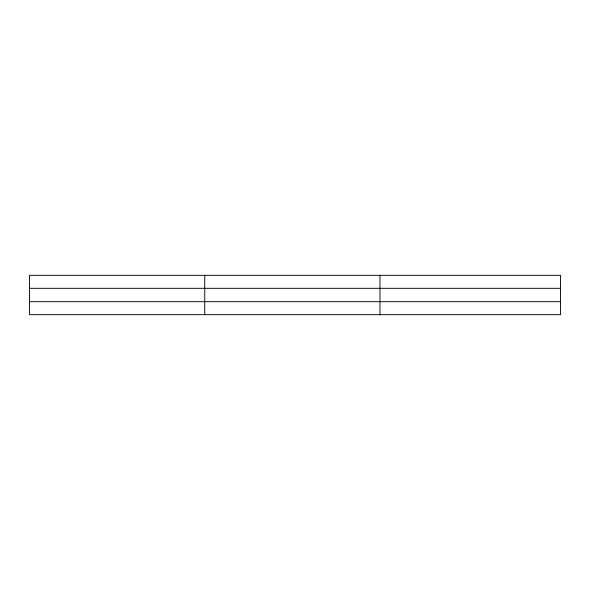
<?xml version="1.0" encoding="UTF-8"?>
<svg xmlns="http://www.w3.org/2000/svg" width="590" height="590" viewBox="0 0 590 590"><rect width="100%" height="100%" fill="white"/><g stroke="black" fill="none" stroke-linecap="round" stroke-linejoin="round"><path stroke-width="0.89" d="M204.73 314.677L204.73 275.324M379.96 314.677L379.96 275.324M560.5 301.689L560.5 314.677L29.5 314.677L29.5 275.324L560.5 275.324L560.5 301.689L29.5 301.689M29.5 288.311L560.5 288.311"/></g></svg>
